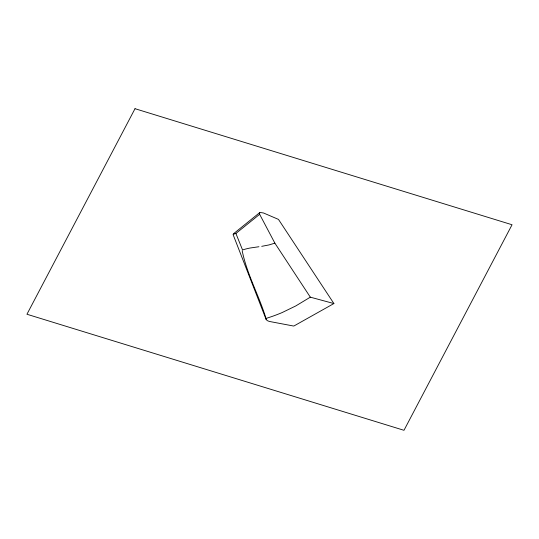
<?xml version="1.0" encoding="UTF-8"?>
<svg xmlns="http://www.w3.org/2000/svg" width="539" height="539" viewBox="0 0 539 539"><rect width="100%" height="100%" fill="white"/><g stroke="black" fill="none" stroke-linecap="round" stroke-linejoin="round"><path stroke-width="0.81" d="M242.193 250.743C246.781 273.92 259.192 295.898 265.996 318.461A3.342 2.399 4.8 0 0 266.091 319.357L267.243 320.611L269.298 321.433L293.526 326.021A2.277 1.637 4.8 0 0 294.085 325.9L333.897 303.551L278.602 219.595A2.668 1.92 4.8 0 0 278.151 219.258L263.517 212.986L259.906 212.447L233.475 233.785L235.273 233.448A9.931 7.135 4.8 0 1 235.907 233.454L259.65 214.313L259.63 212.615M333.897 303.551L310.323 297.164L295.756 305.95L282.106 312.58A154.235 110.758 4.8 0 1 271.043 316.804L265.996 318.461M310.323 297.164L274.877 243.156L268.954 244.942L261.725 246.336M258.942 246.734L250.15 248.007A50.396 36.194 4.8 0 0 242.543 249.968L235.907 233.454L233.198 234.303A0.923 0.667 4.8 0 0 233.124 234.674L266.098 319.357M259.65 214.313L274.877 243.156M135.013 108.696L26.95 314.25L403.987 430.304L512.05 224.75L135.013 108.696"/></g></svg>
